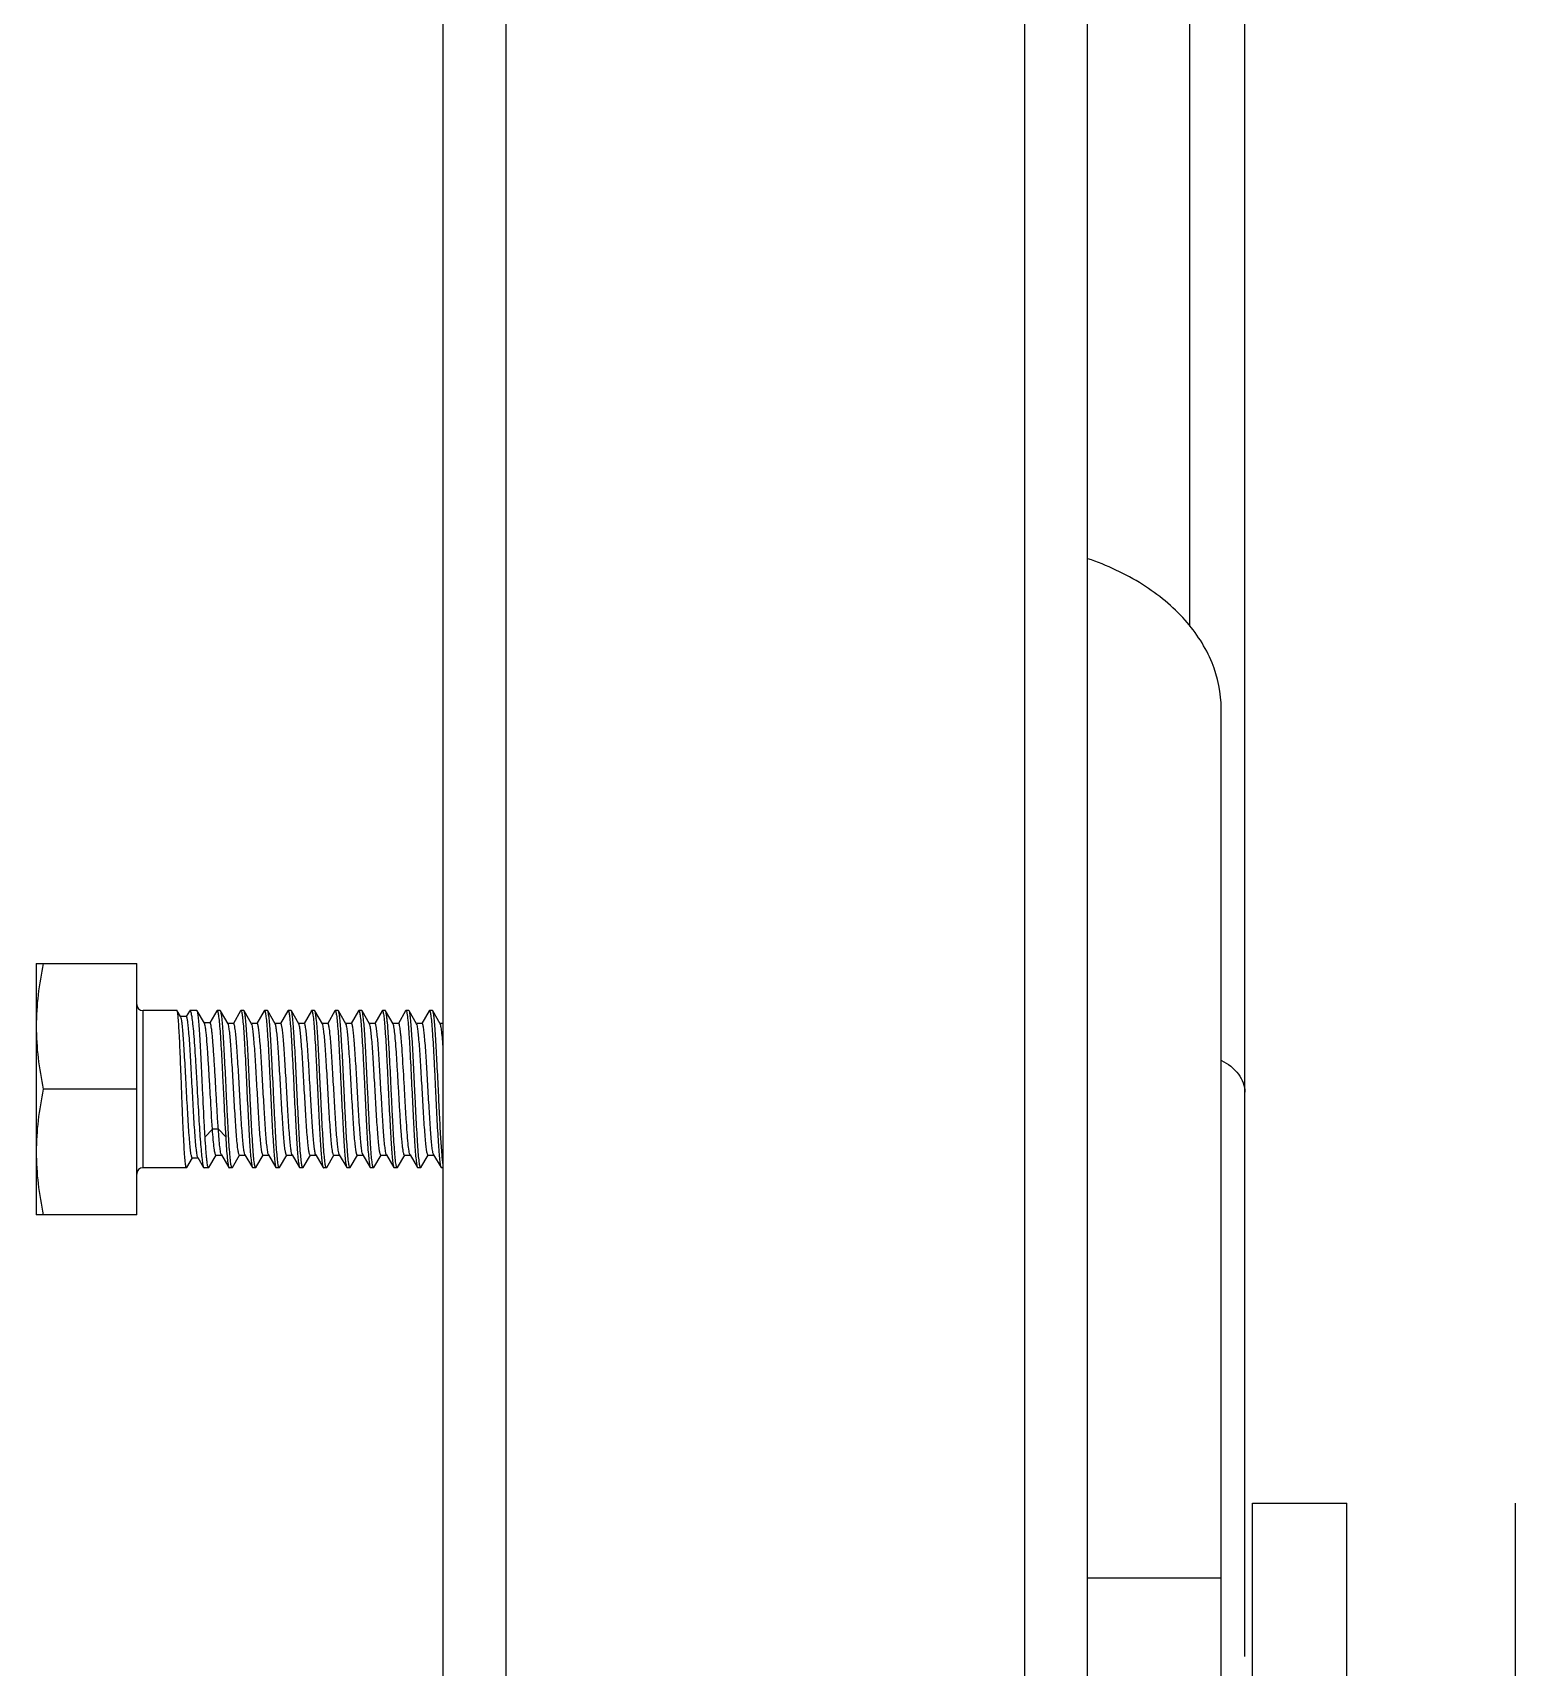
# Model space of a CAD drawing. Extents: x 27938 to 1507990, y 110129 to 923079.
# Drawn here: x 457984 to 458824, y 365994 to 366920 of the extents above; entities that cross this region are included whole.
import ezdxf

# ---------------------------------------------------------------- set-up
doc = ezdxf.new("R2010")
doc.units = 0
doc.header["$LTSCALE"] = 1000
doc.header["$MEASUREMENT"] = 0

msp = doc.modelspace()

# ---------------------------------------------------------------- linework, layer by layer
at = {"linetype": 'Continuous'}
for p, q in [((458670.63, 366000.39), (458670.63, 369014.05)), ((458639.48, 366583.55), (458639.48, 368882.52)), ((458216.85, 365738.85), (458216.85, 368698.45)), ((458252.44, 365738.85), (458252.44, 368698.45)), ((458546.06, 365738.85), (458546.06, 368698.45)), ((458581.65, 365738.85), (458581.65, 368698.45)), ((458657.28, 365516.41), (458657.28, 366536.96)), ((457986.41, 366392.8), (458043.35, 366392.8)), ((457986.41, 366392.8), (457986.41, 366250.44)), ((458043.35, 366250.44), (458043.35, 366392.8)), ((458066.15, 366366.1), (458046.91, 366366.1)), ((458046.91, 366277.13), (458046.91, 366366.1)), ((458066.25, 366366.02), (458066.15, 366366.1)), ((458068.15, 366362.74), (458066.25, 366366.02)), ((458073.12, 366365.86), (458071.32, 366362.78)), ((458073.12, 366365.86), (458073.39, 366366.1)), ((458077.42, 366366.1), (458073.39, 366366.1)), ((458077.58, 366365.97), (458077.42, 366366.1)), ((458081.65, 366358.97), (458077.58, 366365.97)), ((458088.61, 366365.93), (458084.67, 366359.15)), ((458088.61, 366365.93), (458088.81, 366366.1)), ((458090.62, 366366.1), (458088.81, 366366.1)), ((458090.8, 366365.95), (458090.62, 366366.1)), ((458095.01, 366358.72), (458090.8, 366365.95)), ((458102.12, 366365.95), (458098.03, 366358.9)), ((458102.12, 366365.95), (458102.3, 366366.1)), ((458103.97, 366366.1), (458102.3, 366366.1)), ((458104.14, 366365.95), (458103.97, 366366.1)), ((458108.35, 366358.72), (458104.14, 366365.95)), ((458115.47, 366365.95), (458111.38, 366358.9)), ((458115.47, 366365.95), (458115.64, 366366.1)), ((458117.32, 366366.1), (458115.64, 366366.1)), ((458117.49, 366365.95), (458117.32, 366366.1)), ((458121.7, 366358.72), (458117.49, 366365.95)), ((458128.81, 366365.95), (458124.72, 366358.9)), ((458128.81, 366365.95), (458128.99, 366366.1)), ((458130.66, 366366.1), (458128.99, 366366.1)), ((458130.84, 366365.95), (458130.66, 366366.1)), ((458135.05, 366358.72), (458130.84, 366365.95)), ((458142.16, 366365.95), (458138.07, 366358.9)), ((458142.16, 366365.95), (458142.34, 366366.1)), ((458144.01, 366366.1), (458142.34, 366366.1)), ((458144.18, 366365.95), (458144.01, 366366.1)), ((458148.39, 366358.72), (458144.18, 366365.95)), ((458155.51, 366365.95), (458151.42, 366358.9)), ((458155.51, 366365.95), (458155.68, 366366.1)), ((458157.35, 366366.1), (458155.68, 366366.1)), ((458157.53, 366365.95), (458157.35, 366366.1)), ((458161.74, 366358.72), (458157.53, 366365.95)), ((458168.85, 366365.95), (458164.76, 366358.9)), ((458168.85, 366365.95), (458169.03, 366366.1)), ((458170.7, 366366.1), (458169.03, 366366.1)), ((458170.87, 366365.95), (458170.7, 366366.1)), ((458175.09, 366358.72), (458170.87, 366365.95)), ((458182.2, 366365.95), (458178.11, 366358.9)), ((458182.2, 366365.95), (458182.38, 366366.1)), ((458184.05, 366366.1), (458182.37, 366366.1)), ((458184.22, 366365.95), (458184.05, 366366.1)), ((458188.43, 366358.72), (458184.22, 366365.95)), ((458195.55, 366365.95), (458191.46, 366358.9)), ((458195.55, 366365.95), (458195.72, 366366.1)), ((458197.39, 366366.1), (458195.72, 366366.1)), ((458197.57, 366365.95), (458197.39, 366366.1)), ((458201.78, 366358.72), (458197.57, 366365.95)), ((458208.89, 366365.95), (458204.8, 366358.9)), ((458208.89, 366365.95), (458209.07, 366366.1)), ((458210.74, 366366.1), (458209.07, 366366.1)), ((458210.91, 366365.95), (458210.74, 366366.1)), ((458215.12, 366358.72), (458210.91, 366365.95)), ((458071.4, 366362.74), (458068.15, 366362.74)), ((458068.25, 366362.57), (458068.15, 366362.74)), ((458084.78, 366359.15), (458081.54, 366359.15)), ((458098.14, 366358.9), (458094.9, 366358.9)), ((458111.48, 366358.9), (458108.25, 366358.9)), ((458124.83, 366358.9), (458121.6, 366358.9)), ((458138.18, 366358.9), (458134.94, 366358.9)), ((458151.52, 366358.9), (458148.29, 366358.9)), ((458164.87, 366358.9), (458161.64, 366358.9)), ((458178.21, 366358.9), (458174.98, 366358.9)), ((458191.56, 366358.9), (458188.33, 366358.9)), ((458204.91, 366358.9), (458201.67, 366358.9)), ((458216.85, 366358.9), (458215.02, 366358.9)), ((458043.35, 366321.62), (457990.42, 366321.62)), ((458134.11, 366319.2), (458134, 366321.62)), ((458145.67, 366321.62), (458145.79, 366319.2)), ((458086.17, 366299.05), (458081.99, 366294.68)), ((458089.51, 366299.05), (458086.17, 366299.05)), ((458093.67, 366294.68), (458089.51, 366299.05)), ((458071.59, 366277.24), (458074.85, 366282.85)), ((458074.75, 366282.85), (458077.99, 366282.85)), ((458077.89, 366283.02), (458081.19, 366277.33)), ((458084.12, 366277.28), (458088.23, 366284.33)), ((458088.13, 366284.33), (458091.36, 366284.33)), ((458091.25, 366284.51), (458095.45, 366277.28)), ((458097.47, 366277.28), (458101.58, 366284.33)), ((458101.47, 366284.33), (458104.71, 366284.33)), ((458104.6, 366284.51), (458104.52, 366284.68)), ((458104.6, 366284.51), (458108.8, 366277.28)), ((458110.82, 366277.28), (458114.92, 366284.33)), ((458114.82, 366284.33), (458118.05, 366284.33)), ((458117.95, 366284.51), (458117.86, 366284.69)), ((458117.95, 366284.51), (458122.14, 366277.28)), ((458124.16, 366277.28), (458128.27, 366284.33)), ((458128.17, 366284.33), (458131.4, 366284.33)), ((458131.29, 366284.51), (458131.2, 366284.7)), ((458131.29, 366284.51), (458135.49, 366277.28)), ((458137.51, 366277.28), (458141.62, 366284.33)), ((458141.51, 366284.33), (458144.74, 366284.33)), ((458144.64, 366284.51), (458148.83, 366277.28)), ((458150.86, 366277.28), (458154.96, 366284.33)), ((458154.86, 366284.33), (458158.09, 366284.33)), ((458157.99, 366284.51), (458157.89, 366284.72)), ((458157.99, 366284.51), (458162.18, 366277.28)), ((458164.2, 366277.28), (458168.31, 366284.33)), ((458168.2, 366284.33), (458171.44, 366284.33)), ((458171.33, 366284.51), (458171.23, 366284.73)), ((458171.33, 366284.51), (458175.53, 366277.28)), ((458177.55, 366277.28), (458181.65, 366284.33)), ((458181.55, 366284.33), (458184.78, 366284.33)), ((458184.68, 366284.51), (458184.57, 366284.74)), ((458184.68, 366284.51), (458188.87, 366277.28)), ((458190.89, 366277.28), (458195, 366284.33)), ((458194.9, 366284.33), (458198.13, 366284.33)), ((458198.02, 366284.51), (458202.22, 366277.28)), ((458204.24, 366277.28), (458208.35, 366284.33)), ((458208.24, 366284.33), (458211.48, 366284.33)), ((458211.37, 366284.51), (458211.26, 366284.76)), ((458211.37, 366284.51), (458215.57, 366277.28)), ((458071.46, 366277.13), (458046.91, 366277.13)), ((458071.59, 366277.24), (458071.46, 366277.13)), ((458081.19, 366277.33), (458081.42, 366277.13)), ((458083.95, 366277.13), (458081.42, 366277.13)), ((458084.12, 366277.28), (458083.95, 366277.13)), ((458097.3, 366277.13), (458095.62, 366277.13)), ((458097.47, 366277.28), (458097.3, 366277.13)), ((458108.8, 366277.28), (458108.97, 366277.13)), ((458110.64, 366277.13), (458108.97, 366277.13)), ((458110.82, 366277.28), (458110.64, 366277.13)), ((458122.14, 366277.28), (458122.32, 366277.13)), ((458123.99, 366277.13), (458122.32, 366277.13)), ((458124.16, 366277.28), (458123.99, 366277.13)), ((458135.49, 366277.28), (458135.66, 366277.13)), ((458137.33, 366277.13), (458135.66, 366277.13)), ((458137.51, 366277.28), (458137.34, 366277.13)), ((458150.68, 366277.13), (458149.01, 366277.13)), ((458150.86, 366277.28), (458150.68, 366277.13)), ((458162.18, 366277.28), (458162.36, 366277.13)), ((458164.03, 366277.13), (458162.36, 366277.13)), ((458164.2, 366277.28), (458164.03, 366277.13)), ((458175.53, 366277.28), (458175.7, 366277.13)), ((458177.37, 366277.13), (458175.7, 366277.13)), ((458177.55, 366277.28), (458177.37, 366277.13)), ((458188.87, 366277.28), (458189.05, 366277.13)), ((458190.72, 366277.13), (458189.05, 366277.13)), ((458190.89, 366277.28), (458190.72, 366277.13)), ((458202.22, 366277.28), (458202.39, 366277.13)), ((458204.07, 366277.13), (458202.39, 366277.13)), ((458204.24, 366277.28), (458204.07, 366277.13)), ((458215.57, 366277.28), (458215.74, 366277.13)), ((458216.85, 366277.13), (458215.74, 366277.13)), ((458043.35, 366250.44), (457986.41, 366250.44)), ((458675.07, 365552.93), (458675.07, 366087.21)), ((458675.07, 366087.21), (458728.46, 366087.21)), ((458728.46, 365552.93), (458728.46, 366087.21)), ((458823.77, 366087.21), (458823.77, 365552.88)), ((458581.65, 366044.98), (458657.28, 366044.98))]:
    msp.add_line(p, q, dxfattribs=at)
msp.add_circle((456557.47, 365356.26), 1451.62, dxfattribs=at)
for centre, radius, start, end in [((456557.47, 365356.26), 1505.01, 6.82415, 173.17585), ((458046.91, 366369.66), 3.56, 180, 270), ((458046.91, 366273.57), 3.56, 90, 180)]:
    msp.add_arc(centre, radius, start, end, dxfattribs=at)
for points, knots in [([(458657.28, 366536.96), (458657.28, 366545.84), (458653.44, 366564.39), (458637.31, 366588.95), (458612.66, 366609.03), (458592.56, 366618.3), (458581.74, 366621.98)], [0, 0, 0, 0, 0.220446, 0.45627, 0.716078, 1, 1, 1, 1]), ([(458068.72, 366321.62), (458068.51, 366327.08), (458068.22, 366335.03), (458067.79, 366345.19), (458067.49, 366351.74), (458067.18, 366357.2), (458066.94, 366361.44), (458066.58, 366364.19), (458066.47, 366365.63), (458066.25, 366366.02)], [0, 0, 0, 0, 0.36864, 0.53657, 0.68548, 0.810114, 0.906077, 0.97003, 1, 1, 1, 1]), ([(458073.39, 366366.1), (458073.51, 366366.1), (458073.76, 366365.77), (458074.1, 366364.68), (458074.55, 366362.18), (458075.02, 366358.15), (458075.52, 366352.67), (458076.01, 366346.02), (458076.51, 366338.42), (458077, 366330.18), (458077.33, 366324.51), (458077.49, 366321.62)], [0, 0, 0, 0, 0.007547, 0.022985, 0.080637, 0.173055, 0.296975, 0.447746, 0.61965, 0.806111, 1, 1, 1, 1]), ([(458080.63, 366321.62), (458080.37, 366327.02), (458080.01, 366334.9), (458079.49, 366344.97), (458079.12, 366351.49), (458078.74, 366356.95), (458078.41, 366361.22), (458078.01, 366364.05), (458077.82, 366365.55), (458077.58, 366365.97)], [0, 0, 0, 0, 0.365079, 0.53175, 0.679987, 0.804667, 0.901508, 0.967249, 1, 1, 1, 1]), ([(458088.81, 366366.1), (458088.91, 366366.1), (458089.12, 366365.75), (458089.28, 366365.14), (458089.51, 366364.05), (458089.81, 366361.85), (458090.19, 366358.14), (458090.6, 366352.68), (458091.02, 366346.02), (458091.44, 366338.42), (458091.86, 366330.18), (458092.13, 366324.51), (458092.28, 366321.62)], [0, 0, 0, 0, 0.006868, 0.022, 0.046199, 0.079427, 0.17181, 0.295831, 0.44681, 0.618994, 0.805771, 1, 1, 1, 1]), ([(458093.96, 366321.62), (458093.7, 366327.01), (458093.33, 366334.86), (458092.8, 366344.91), (458092.41, 366351.41), (458092.02, 366356.87), (458091.68, 366361.15), (458091.26, 366364.01), (458091.05, 366365.52), (458090.8, 366365.95)], [0, 0, 0, 0, 0.364025, 0.530311, 0.678341, 0.803035, 0.90014, 0.966414, 1, 1, 1, 1]), ([(458102.3, 366366.1), (458102.4, 366366.1), (458102.59, 366365.74), (458102.75, 366365.14), (458102.96, 366364.04), (458103.25, 366361.85), (458103.61, 366358.13), (458104.01, 366352.67), (458104.41, 366346.01), (458104.82, 366338.42), (458105.23, 366330.18), (458105.5, 366324.51), (458105.63, 366321.62)], [0, 0, 0, 0, 0.006693, 0.021771, 0.045952, 0.079179, 0.171588, 0.295652, 0.446676, 0.6189, 0.805722, 1, 1, 1, 1]), ([(458107.31, 366321.62), (458107.05, 366327.01), (458106.67, 366334.86), (458106.14, 366344.91), (458105.76, 366351.41), (458105.37, 366356.87), (458105.02, 366361.15), (458104.61, 366364.01), (458104.39, 366365.52), (458104.14, 366365.95)], [0, 0, 0, 0, 0.364027, 0.530312, 0.678339, 0.803032, 0.900139, 0.966415, 1, 1, 1, 1]), ([(458115.64, 366366.1), (458115.74, 366366.1), (458115.94, 366365.74), (458116.09, 366365.14), (458116.31, 366364.04), (458116.6, 366361.85), (458116.95, 366358.13), (458117.35, 366352.67), (458117.76, 366346.01), (458118.16, 366338.42), (458118.57, 366330.18), (458118.84, 366324.51), (458118.98, 366321.62)], [0, 0, 0, 0, 0.006696, 0.021778, 0.045963, 0.079194, 0.171608, 0.295673, 0.446692, 0.618909, 0.805729, 1, 1, 1, 1]), ([(458120.65, 366321.62), (458120.39, 366327.01), (458120.02, 366334.86), (458119.49, 366344.91), (458119.11, 366351.41), (458118.71, 366356.87), (458118.37, 366361.15), (458117.96, 366364.01), (458117.74, 366365.52), (458117.49, 366365.95)], [0, 0, 0, 0, 0.364034, 0.530325, 0.678352, 0.803041, 0.900142, 0.966414, 1, 1, 1, 1]), ([(458128.99, 366366.1), (458129.09, 366366.1), (458129.29, 366365.74), (458129.44, 366365.14), (458129.65, 366364.05), (458129.94, 366361.85), (458130.3, 366358.13), (458130.7, 366352.67), (458131.1, 366346.02), (458131.51, 366338.42), (458131.92, 366330.18), (458132.19, 366324.51), (458132.33, 366321.62)], [0, 0, 0, 0, 0.006683, 0.021751, 0.045922, 0.07914, 0.171535, 0.295594, 0.446618, 0.618857, 0.805703, 1, 1, 1, 1]), ([(458134, 366321.62), (458133.74, 366327.01), (458133.37, 366334.86), (458132.83, 366344.91), (458132.45, 366351.41), (458132.06, 366356.87), (458131.72, 366361.15), (458131.3, 366364.01), (458131.09, 366365.52), (458130.84, 366365.95)], [0, 0, 0, 0, 0.364016, 0.530299, 0.678328, 0.803022, 0.900132, 0.966412, 1, 1, 1, 1]), ([(458142.34, 366366.1), (458142.44, 366366.1), (458142.63, 366365.74), (458142.79, 366365.14), (458143, 366364.05), (458143.29, 366361.85), (458143.65, 366358.13), (458144.04, 366352.68), (458144.45, 366346.02), (458144.86, 366338.42), (458145.26, 366330.18), (458145.53, 366324.51), (458145.67, 366321.62)], [0, 0, 0, 0, 0.006671, 0.021725, 0.045886, 0.079098, 0.171491, 0.295553, 0.446588, 0.618835, 0.805687, 1, 1, 1, 1]), ([(458147.34, 366321.62), (458147.09, 366327.01), (458146.71, 366334.86), (458146.18, 366344.91), (458145.8, 366351.41), (458145.41, 366356.87), (458145.06, 366361.15), (458144.65, 366364.01), (458144.43, 366365.52), (458144.18, 366365.95)], [0, 0, 0, 0, 0.364022, 0.530315, 0.678347, 0.803036, 0.900137, 0.966413, 1, 1, 1, 1]), ([(458155.68, 366366.1), (458155.78, 366366.1), (458155.98, 366365.74), (458156.13, 366365.14), (458156.34, 366364.05), (458156.64, 366361.85), (458156.99, 366358.13), (458157.39, 366352.68), (458157.79, 366346.02), (458158.2, 366338.42), (458158.61, 366330.18), (458158.88, 366324.51), (458159.02, 366321.62)], [0, 0, 0, 0, 0.006673, 0.021728, 0.04589, 0.079102, 0.171488, 0.295544, 0.446579, 0.618833, 0.80569, 1, 1, 1, 1]), ([(458160.69, 366321.62), (458160.43, 366327.01), (458160.06, 366334.86), (458159.53, 366344.91), (458159.15, 366351.41), (458158.75, 366356.87), (458158.41, 366361.15), (458158, 366364.01), (458157.78, 366365.52), (458157.53, 366365.95)], [0, 0, 0, 0, 0.364021, 0.530312, 0.678344, 0.803036, 0.900139, 0.966413, 1, 1, 1, 1]), ([(458169.03, 366366.1), (458169.13, 366366.1), (458169.32, 366365.74), (458169.48, 366365.14), (458169.69, 366364.05), (458169.98, 366361.85), (458170.34, 366358.13), (458170.74, 366352.67), (458171.14, 366346.02), (458171.55, 366338.42), (458171.96, 366330.18), (458172.23, 366324.51), (458172.37, 366321.62)], [0, 0, 0, 0, 0.006683, 0.021749, 0.045921, 0.079139, 0.171536, 0.295597, 0.446627, 0.618868, 0.805705, 1, 1, 1, 1]), ([(458174.04, 366321.62), (458173.78, 366327.01), (458173.41, 366334.86), (458172.87, 366344.91), (458172.49, 366351.41), (458172.1, 366356.87), (458171.75, 366361.15), (458171.34, 366364.01), (458171.13, 366365.52), (458170.87, 366365.95)], [0, 0, 0, 0, 0.364024, 0.530311, 0.678341, 0.803035, 0.90014, 0.966414, 1, 1, 1, 1]), ([(458182.38, 366366.1), (458182.47, 366366.1), (458182.67, 366365.74), (458182.83, 366365.14), (458183.04, 366364.04), (458183.33, 366361.85), (458183.68, 366358.13), (458184.08, 366352.67), (458184.49, 366346.01), (458184.89, 366338.42), (458185.3, 366330.18), (458185.57, 366324.51), (458185.71, 366321.62)], [0, 0, 0, 0, 0.006692, 0.02177, 0.045951, 0.079177, 0.171585, 0.295649, 0.446674, 0.618898, 0.805721, 1, 1, 1, 1]), ([(458186.23, 366344.54), (458186.08, 366347.31), (458185.78, 366352.27), (458185.37, 366358.06), (458185, 366361.73), (458184.77, 366363.67), (458184.53, 366365.01), (458184.35, 366365.73), (458184.22, 366365.95)], [0, 0, 0, 0, 0.386254, 0.691736, 0.808776, 0.899775, 0.963628, 1, 1, 1, 1]), ([(458195.72, 366366.1), (458195.87, 366366.1), (458196.1, 366365.43), (458196.32, 366364.47), (458196.59, 366362.58), (458196.84, 366360.14), (458197.11, 366357.01), (458197.49, 366351.75), (458197.74, 366347.53), (458197.91, 366344.54)], [0, 0, 0, 0, 0.021095, 0.073096, 0.157182, 0.272316, 0.416719, 0.588047, 1, 1, 1, 1]), ([(458200.73, 366321.62), (458200.47, 366327.01), (458200.1, 366334.86), (458199.57, 366344.91), (458199.18, 366351.41), (458198.79, 366356.87), (458198.45, 366361.15), (458198.03, 366364.01), (458197.82, 366365.52), (458197.57, 366365.95)], [0, 0, 0, 0, 0.364034, 0.530327, 0.678354, 0.803043, 0.900143, 0.966415, 1, 1, 1, 1]), ([(458209.07, 366366.1), (458209.17, 366366.1), (458209.36, 366365.74), (458209.52, 366365.14), (458209.73, 366364.05), (458210.02, 366361.85), (458210.38, 366358.13), (458210.77, 366352.67), (458211.18, 366346.02), (458211.59, 366338.42), (458211.99, 366330.18), (458212.27, 366324.51), (458212.4, 366321.62)], [0, 0, 0, 0, 0.006682, 0.021748, 0.045918, 0.079135, 0.171528, 0.295585, 0.446611, 0.618853, 0.805701, 1, 1, 1, 1]), ([(458214.08, 366321.62), (458213.82, 366327.01), (458213.44, 366334.86), (458212.91, 366344.91), (458212.53, 366351.41), (458212.14, 366356.87), (458211.79, 366361.15), (458211.38, 366364.01), (458211.16, 366365.52), (458210.91, 366365.95)], [0, 0, 0, 0, 0.364017, 0.530302, 0.678331, 0.803024, 0.900132, 0.966412, 1, 1, 1, 1]), ([(458074.75, 366282.85), (458074.66, 366282.85), (458074.46, 366283.14), (458074.3, 366283.69), (458074.09, 366284.63), (458073.8, 366286.54), (458073.45, 366289.76), (458073.05, 366294.49), (458072.65, 366300.26), (458072.25, 366306.85), (458071.85, 366314), (458071.32, 366323.91), (458070.8, 366333.69), (458070.26, 366342.98), (458069.87, 366349.01), (458069.48, 366354.08), (458069.12, 366358.06), (458068.72, 366360.74), (458068.49, 366362.16), (458068.25, 366362.57)], [0, 0, 0, 0, 0.003488, 0.010904, 0.022688, 0.038824, 0.083607, 0.143647, 0.216697, 0.300025, 0.390537, 0.484902, 0.671459, 0.756962, 0.833182, 0.897479, 0.947675, 0.982144, 1, 1, 1, 1]), ([(458077.89, 366283.02), (458077.63, 366283.46), (458077.39, 366284.95), (458076.97, 366287.76), (458076.6, 366291.91), (458076.19, 366297.16), (458075.8, 366303.35), (458075.25, 366312.78), (458074.73, 366322.61), (458074.2, 366332.5), (458073.8, 366339.55), (458073.41, 366345.99), (458073.02, 366351.58), (458072.63, 366356.16), (458072.28, 366359.5), (458071.93, 366361.57), (458071.67, 366362.46), (458071.48, 366362.74), (458071.4, 366362.74)], [0, 0, 0, 0, 0.018844, 0.055045, 0.107437, 0.174076, 0.252464, 0.339678, 0.527511, 0.621285, 0.710453, 0.791854, 0.862644, 0.920393, 0.963178, 0.989688, 0.996707, 1, 1, 1, 1]), ([(458086.17, 366299.05), (458085.74, 366305.12), (458085.19, 366314.5), (458084.48, 366327.05), (458083.94, 366336.36), (458083.4, 366344.63), (458082.93, 366350.62), (458082.53, 366354.46), (458082.26, 366356.52), (458081.99, 366357.95), (458081.79, 366358.72), (458081.65, 366358.97)], [0, 0, 0, 0, 0.303539, 0.468638, 0.62733, 0.768529, 0.882427, 0.926602, 0.961222, 0.985757, 1, 1, 1, 1]), ([(458089.51, 366299.05), (458089.29, 366302.06), (458088.88, 366308.44), (458088.32, 366318.27), (458087.75, 366328.36), (458087.18, 366337.94), (458086.69, 366345.27), (458086.28, 366350.32), (458085.99, 366353.34), (458085.71, 366355.72), (458085.42, 366357.55), (458085.19, 366358.51), (458084.93, 366359.15), (458084.78, 366359.15)], [0, 0, 0, 0, 0.15003, 0.317321, 0.489066, 0.652114, 0.794019, 0.853588, 0.904016, 0.944371, 0.97394, 0.992316, 1, 1, 1, 1]), ([(458101.47, 366284.33), (458101.39, 366284.33), (458101.19, 366284.6), (458100.93, 366285.45), (458100.57, 366287.42), (458100.21, 366290.61), (458099.82, 366294.94), (458099.43, 366300.22), (458099.03, 366306.28), (458098.64, 366312.89), (458098.11, 366322.11), (458097.59, 366331.25), (458097.05, 366339.97), (458096.66, 366345.68), (458096.26, 366350.52), (458095.9, 366354.33), (458095.49, 366356.93), (458095.25, 366358.31), (458095.01, 366358.72)], [0, 0, 0, 0, 0.003515, 0.010772, 0.037949, 0.081609, 0.140308, 0.211978, 0.294061, 0.383612, 0.477415, 0.664253, 0.750571, 0.827952, 0.893624, 0.945254, 0.981055, 1, 1, 1, 1]), ([(458104.52, 366284.68), (458104.31, 366285.19), (458104.04, 366286.69), (458103.65, 366289.5), (458103.28, 366293.44), (458102.72, 366300.51), (458102.08, 366310.87), (458101.46, 366321.86), (458100.94, 366330.96), (458100.55, 366337.45), (458100.16, 366343.38), (458099.77, 366348.55), (458099.39, 366352.78), (458099.03, 366355.89), (458098.68, 366357.8), (458098.42, 366358.64), (458098.22, 366358.9), (458098.14, 366358.9)], [0, 0, 0, 0, 0.022098, 0.060554, 0.114206, 0.18123, 0.34569, 0.53115, 0.623722, 0.711849, 0.792446, 0.862698, 0.92016, 0.962863, 0.989437, 0.99654, 1, 1, 1, 1]), ([(458114.82, 366284.33), (458114.73, 366284.33), (458114.54, 366284.6), (458114.27, 366285.45), (458113.92, 366287.42), (458113.55, 366290.61), (458113.16, 366294.94), (458112.77, 366300.22), (458112.38, 366306.28), (458111.98, 366312.89), (458111.45, 366322.11), (458110.94, 366331.25), (458110.4, 366339.97), (458110, 366345.68), (458109.61, 366350.52), (458109.24, 366354.33), (458108.84, 366356.93), (458108.59, 366358.31), (458108.35, 366358.72)], [0, 0, 0, 0, 0.003515, 0.010772, 0.037949, 0.081609, 0.140308, 0.211978, 0.294061, 0.383612, 0.477415, 0.664253, 0.750571, 0.827952, 0.893624, 0.945254, 0.981055, 1, 1, 1, 1]), ([(458117.86, 366284.69), (458117.65, 366285.21), (458117.38, 366286.71), (458117, 366289.52), (458116.63, 366293.48), (458116.07, 366300.55), (458115.43, 366310.91), (458114.81, 366321.89), (458114.28, 366330.98), (458113.89, 366337.47), (458113.5, 366343.4), (458113.12, 366348.56), (458112.73, 366352.79), (458112.37, 366355.89), (458112.02, 366357.81), (458111.76, 366358.64), (458111.57, 366358.9), (458111.48, 366358.9)], [0, 0, 0, 0, 0.022237, 0.060809, 0.11455, 0.181633, 0.346125, 0.531524, 0.624042, 0.712107, 0.792639, 0.862829, 0.920237, 0.962898, 0.989446, 0.996542, 1, 1, 1, 1]), ([(458128.17, 366284.33), (458128.08, 366284.33), (458127.88, 366284.6), (458127.62, 366285.45), (458127.26, 366287.42), (458126.9, 366290.61), (458126.51, 366294.94), (458126.12, 366300.22), (458125.72, 366306.28), (458125.33, 366312.89), (458124.8, 366322.11), (458124.28, 366331.25), (458123.74, 366339.97), (458123.35, 366345.68), (458122.95, 366350.52), (458122.59, 366354.33), (458122.19, 366356.93), (458121.94, 366358.31), (458121.7, 366358.72)], [0, 0, 0, 0, 0.003515, 0.010772, 0.037949, 0.081609, 0.140308, 0.211978, 0.294061, 0.383612, 0.477416, 0.664253, 0.750571, 0.827952, 0.893624, 0.945254, 0.981055, 1, 1, 1, 1]), ([(458131.2, 366284.7), (458130.99, 366285.22), (458130.72, 366286.73), (458130.34, 366289.55), (458129.97, 366293.51), (458129.41, 366300.59), (458128.77, 366310.94), (458128.15, 366321.93), (458127.63, 366331.01), (458127.24, 366337.49), (458126.85, 366343.41), (458126.46, 366348.57), (458126.08, 366352.79), (458125.72, 366355.89), (458125.37, 366357.81), (458125.11, 366358.64), (458124.92, 366358.9), (458124.83, 366358.9)], [0, 0, 0, 0, 0.022376, 0.061065, 0.114893, 0.182035, 0.346559, 0.531898, 0.624361, 0.712364, 0.792832, 0.86296, 0.920314, 0.962934, 0.989455, 0.996544, 1, 1, 1, 1]), ([(458138.29, 366319.59), (458138.02, 366324.26), (458137.64, 366331.09), (458137.1, 366339.86), (458136.7, 366345.6), (458136.3, 366350.47), (458135.94, 366354.3), (458135.53, 366356.92), (458135.29, 366358.31), (458135.05, 366358.72)], [0, 0, 0, 0, 0.357179, 0.522363, 0.670515, 0.796289, 0.895183, 0.963748, 1, 1, 1, 1]), ([(458141.63, 366319.59), (458141.48, 366322.11), (458141.2, 366327.06), (458140.78, 366334.29), (458140.36, 366340.99), (458139.94, 366346.9), (458139.53, 366351.77), (458139.16, 366355.09), (458138.86, 366357.06), (458138.64, 366358.03), (458138.48, 366358.59), (458138.27, 366358.9), (458138.18, 366358.9)], [0, 0, 0, 0, 0.191103, 0.376469, 0.548513, 0.700189, 0.825314, 0.918839, 0.952565, 0.977198, 0.992701, 1, 1, 1, 1]), ([(458154.86, 366284.33), (458154.77, 366284.33), (458154.58, 366284.6), (458154.31, 366285.45), (458153.96, 366287.42), (458153.59, 366290.61), (458153.2, 366294.94), (458152.81, 366300.22), (458152.42, 366306.28), (458152.02, 366312.89), (458151.49, 366322.11), (458150.98, 366331.25), (458150.43, 366339.97), (458150.04, 366345.68), (458149.65, 366350.52), (458149.28, 366354.33), (458148.88, 366356.93), (458148.63, 366358.31), (458148.39, 366358.72)], [0, 0, 0, 0, 0.003516, 0.010772, 0.037949, 0.081609, 0.140308, 0.211978, 0.294061, 0.383612, 0.477416, 0.664254, 0.750571, 0.827952, 0.893624, 0.945254, 0.981055, 1, 1, 1, 1]), ([(458157.89, 366284.72), (458157.68, 366285.24), (458157.41, 366286.77), (458157.03, 366289.61), (458156.66, 366293.58), (458156.1, 366300.66), (458155.46, 366311.02), (458154.84, 366321.99), (458154.32, 366331.07), (458153.93, 366337.53), (458153.54, 366343.45), (458153.15, 366348.59), (458152.77, 366352.81), (458152.41, 366355.9), (458152.06, 366357.81), (458151.8, 366358.64), (458151.61, 366358.9), (458151.52, 366358.9)], [0, 0, 0, 0, 0.022654, 0.061574, 0.115578, 0.182837, 0.347426, 0.532643, 0.624999, 0.712877, 0.793216, 0.863221, 0.920468, 0.963004, 0.989473, 0.996549, 1, 1, 1, 1]), ([(458168.2, 366284.33), (458168.12, 366284.33), (458167.92, 366284.6), (458167.66, 366285.45), (458167.3, 366287.42), (458166.94, 366290.61), (458166.55, 366294.94), (458166.16, 366300.22), (458165.76, 366306.28), (458165.37, 366312.89), (458164.84, 366322.11), (458164.32, 366331.25), (458163.78, 366339.97), (458163.39, 366345.68), (458162.99, 366350.52), (458162.63, 366354.33), (458162.22, 366356.93), (458161.98, 366358.31), (458161.74, 366358.72)], [0, 0, 0, 0, 0.003516, 0.010771, 0.037949, 0.081609, 0.140308, 0.211978, 0.294061, 0.383613, 0.477416, 0.664254, 0.750571, 0.827952, 0.893624, 0.945254, 0.981055, 1, 1, 1, 1]), ([(458171.23, 366284.73), (458171.02, 366285.26), (458170.75, 366286.79), (458170.37, 366289.63), (458170, 366293.61), (458169.44, 366300.7), (458168.8, 366311.05), (458168.18, 366322.03), (458167.66, 366331.09), (458167.27, 366337.56), (458166.88, 366343.46), (458166.5, 366348.6), (458166.11, 366352.81), (458165.75, 366355.9), (458165.41, 366357.81), (458165.15, 366358.64), (458164.95, 366358.9), (458164.87, 366358.9)], [0, 0, 0, 0, 0.022792, 0.061828, 0.11592, 0.183237, 0.347858, 0.533014, 0.625317, 0.713133, 0.793408, 0.863351, 0.920544, 0.963039, 0.989482, 0.996551, 1, 1, 1, 1]), ([(458181.55, 366284.33), (458181.46, 366284.33), (458181.27, 366284.6), (458181, 366285.45), (458180.65, 366287.42), (458180.29, 366290.61), (458179.89, 366294.94), (458179.5, 366300.22), (458179.11, 366306.28), (458178.71, 366312.89), (458178.18, 366322.11), (458177.67, 366331.25), (458177.13, 366339.97), (458176.74, 366345.68), (458176.34, 366350.52), (458175.97, 366354.33), (458175.57, 366356.93), (458175.32, 366358.31), (458175.09, 366358.72)], [0, 0, 0, 0, 0.003516, 0.010771, 0.037949, 0.081609, 0.140308, 0.211978, 0.294061, 0.383613, 0.477416, 0.664254, 0.750571, 0.827952, 0.893624, 0.945254, 0.981055, 1, 1, 1, 1]), ([(458184.57, 366284.74), (458184.37, 366285.27), (458184.1, 366286.81), (458183.71, 366289.66), (458183.34, 366293.64), (458182.79, 366300.74), (458182.15, 366311.09), (458181.53, 366322.06), (458181.01, 366331.12), (458180.62, 366337.58), (458180.23, 366343.48), (458179.84, 366348.61), (458179.46, 366352.82), (458179.1, 366355.91), (458178.75, 366357.81), (458178.49, 366358.64), (458178.3, 366358.9), (458178.21, 366358.9)], [0, 0, 0, 0, 0.022931, 0.062083, 0.116262, 0.183637, 0.34829, 0.533386, 0.625634, 0.713389, 0.793599, 0.863481, 0.920621, 0.963074, 0.989491, 0.996553, 1, 1, 1, 1]), ([(458190.41, 366340.83), (458190.26, 366343.11), (458189.97, 366347.22), (458189.5, 366352.57), (458189.1, 366356.03), (458188.73, 366357.89), (458188.55, 366358.51), (458188.43, 366358.72)], [0, 0, 0, 0, 0.381097, 0.684377, 0.893928, 0.960143, 1, 1, 1, 1]), ([(458193.75, 366340.83), (458193.58, 366343.33), (458193.33, 366346.87), (458192.95, 366351.28), (458192.68, 366353.9), (458192.43, 366355.95), (458192.15, 366357.52), (458191.95, 366358.36), (458191.7, 366358.9), (458191.56, 366358.9)], [0, 0, 0, 0, 0.410879, 0.581806, 0.725913, 0.840918, 0.925076, 0.977487, 1, 1, 1, 1]), ([(458208.24, 366284.33), (458208.16, 366284.33), (458207.96, 366284.6), (458207.7, 366285.45), (458207.34, 366287.42), (458206.98, 366290.61), (458206.59, 366294.94), (458206.2, 366300.22), (458205.8, 366306.28), (458205.41, 366312.89), (458204.88, 366322.11), (458204.36, 366331.25), (458203.82, 366339.97), (458203.43, 366345.68), (458203.03, 366350.52), (458202.67, 366354.33), (458202.26, 366356.93), (458202.02, 366358.31), (458201.78, 366358.72)], [0, 0, 0, 0, 0.003516, 0.010771, 0.037949, 0.081609, 0.140308, 0.211978, 0.294061, 0.383613, 0.477416, 0.664254, 0.750571, 0.827952, 0.893624, 0.945254, 0.981055, 1, 1, 1, 1]), ([(458211.26, 366284.76), (458211.05, 366285.3), (458210.78, 366286.84), (458210.4, 366289.72), (458210.03, 366293.71), (458209.48, 366300.81), (458208.84, 366311.16), (458208.22, 366322.12), (458207.7, 366331.18), (458207.31, 366337.62), (458206.92, 366343.51), (458206.53, 366348.64), (458206.15, 366352.83), (458205.79, 366355.91), (458205.44, 366357.81), (458205.18, 366358.65), (458204.99, 366358.9), (458204.91, 366358.9)], [0, 0, 0, 0, 0.023208, 0.06259, 0.116944, 0.184435, 0.349152, 0.534126, 0.626268, 0.713899, 0.79398, 0.86374, 0.920773, 0.963144, 0.989509, 0.996558, 1, 1, 1, 1]), ([(458216.85, 366344.44), (458216.72, 366346.27), (458216.46, 366349.53), (458216.08, 366353.81), (458215.64, 366356.72), (458215.39, 366358.27), (458215.12, 366358.72)], [0, 0, 0, 0, 0.381924, 0.683092, 0.891493, 1, 1, 1, 1]), ([(458187.38, 366321.62), (458187.29, 366323.62), (458186.92, 366331.26), (458186.55, 366338.9), (458186.23, 366344.54)], [0, 0, 0, 0, 0.261816, 1, 1, 1, 1]), ([(458197.91, 366344.54), (458198.01, 366342.76), (458198.41, 366335.12), (458198.78, 366327.47), (458199.06, 366321.62)], [0, 0, 0, 0, 0.233581, 1, 1, 1, 1]), ([(458194.9, 366284.33), (458194.75, 366284.33), (458194.5, 366284.9), (458194.29, 366285.78), (458194.01, 366287.43), (458193.75, 366289.59), (458193.47, 366292.34), (458193.08, 366296.95), (458192.61, 366303.69), (458192.07, 366312.58), (458191.53, 366322.1), (458190.99, 366331.59), (458190.61, 366337.83), (458190.41, 366340.83)], [0, 0, 0, 0, 0.007549, 0.025288, 0.053782, 0.092698, 0.14142, 0.199125, 0.337396, 0.498012, 0.669894, 0.841157, 1, 1, 1, 1]), ([(458198.02, 366284.51), (458197.89, 366284.75), (458197.7, 366285.45), (458197.3, 366287.56), (458196.87, 366291.53), (458196.36, 366297.62), (458195.85, 366305.23), (458195.34, 366313.87), (458194.66, 366325.86), (458194.14, 366334.9), (458193.75, 366340.83)], [0, 0, 0, 0, 0.014139, 0.038106, 0.114569, 0.22512, 0.362916, 0.519336, 0.684562, 1, 1, 1, 1]), ([(458657.37, 366337.93), (458661.11, 366336.08), (458667.64, 366331.32), (458670.63, 366323.49), (458670.63, 366319.91)], [0, 0, 0, 0, 0.538137, 1, 1, 1, 1]), ([(458071.46, 366277.13), (458071.37, 366277.13), (458071.21, 366277.51), (458071.08, 366278.09), (458070.91, 366279.19), (458070.66, 366281.38), (458070.37, 366285.1), (458070.04, 366290.55), (458069.71, 366297.21), (458069.38, 366304.81), (458069.05, 366313.05), (458068.83, 366318.72), (458068.72, 366321.62)], [0, 0, 0, 0, 0.006203, 0.021073, 0.045141, 0.078305, 0.170688, 0.294821, 0.44599, 0.618417, 0.805472, 1, 1, 1, 1]), ([(458077.49, 366321.62), (458077.8, 366316.27), (458078.24, 366308.47), (458078.87, 366298.5), (458079.32, 366292.03), (458079.77, 366286.56), (458080.19, 366282.26), (458080.64, 366279.34), (458080.92, 366277.79), (458081.19, 366277.33)], [0, 0, 0, 0, 0.361155, 0.526427, 0.673911, 0.798642, 0.896457, 0.964179, 1, 1, 1, 1]), ([(458081.99, 366294.68), (458081.87, 366296.71), (458081.37, 366305.69), (458080.95, 366314.67), (458080.63, 366321.62)], [0, 0, 0, 0, 0.22604, 1, 1, 1, 1]), ([(458092.28, 366321.62), (458092.39, 366319.22), (458092.83, 366310.24), (458093.27, 366301.26), (458093.67, 366294.68)], [0, 0, 0, 0, 0.2673, 1, 1, 1, 1]), ([(458097.3, 366277.13), (458097.2, 366277.13), (458097, 366277.49), (458096.85, 366278.09), (458096.63, 366279.19), (458096.34, 366281.38), (458095.99, 366285.1), (458095.59, 366290.56), (458095.18, 366297.22), (458094.78, 366304.81), (458094.37, 366313.05), (458094.1, 366318.72), (458093.96, 366321.62)], [0, 0, 0, 0, 0.006697, 0.021779, 0.045964, 0.079194, 0.171609, 0.295674, 0.446694, 0.618911, 0.805729, 1, 1, 1, 1]), ([(458105.63, 366321.62), (458105.89, 366316.22), (458106.26, 366308.37), (458106.8, 366298.33), (458107.18, 366291.82), (458107.57, 366286.36), (458107.92, 366282.08), (458108.33, 366279.22), (458108.55, 366277.71), (458108.8, 366277.28)], [0, 0, 0, 0, 0.363963, 0.530225, 0.678242, 0.802937, 0.90006, 0.966368, 1, 1, 1, 1]), ([(458110.64, 366277.13), (458110.54, 366277.13), (458110.35, 366277.49), (458110.19, 366278.09), (458109.98, 366279.19), (458109.69, 366281.38), (458109.33, 366285.1), (458108.93, 366290.56), (458108.53, 366297.22), (458108.12, 366304.81), (458107.71, 366313.05), (458107.44, 366318.72), (458107.31, 366321.62)], [0, 0, 0, 0, 0.006689, 0.021764, 0.045941, 0.079165, 0.171569, 0.295632, 0.446659, 0.618889, 0.805716, 1, 1, 1, 1]), ([(458118.98, 366321.62), (458119.24, 366316.22), (458119.61, 366308.37), (458120.14, 366298.33), (458120.53, 366291.82), (458120.92, 366286.36), (458121.26, 366282.08), (458121.67, 366279.22), (458121.89, 366277.71), (458122.14, 366277.28)], [0, 0, 0, 0, 0.363959, 0.530225, 0.678245, 0.80294, 0.900061, 0.966367, 1, 1, 1, 1]), ([(458123.99, 366277.13), (458123.89, 366277.13), (458123.69, 366277.49), (458123.54, 366278.09), (458123.33, 366279.18), (458123.03, 366281.38), (458122.68, 366285.1), (458122.28, 366290.56), (458121.88, 366297.21), (458121.47, 366304.81), (458121.06, 366313.05), (458120.79, 366318.72), (458120.65, 366321.62)], [0, 0, 0, 0, 0.00668, 0.021743, 0.045911, 0.079128, 0.171521, 0.29558, 0.446613, 0.618858, 0.805701, 1, 1, 1, 1]), ([(458132.33, 366321.62), (458132.58, 366316.22), (458132.96, 366308.37), (458133.49, 366298.33), (458133.87, 366291.82), (458134.26, 366286.36), (458134.61, 366282.08), (458135.02, 366279.22), (458135.24, 366277.71), (458135.49, 366277.28)], [0, 0, 0, 0, 0.363957, 0.530226, 0.678247, 0.80294, 0.900059, 0.966367, 1, 1, 1, 1]), ([(458137.34, 366277.13), (458137.24, 366277.13), (458137.05, 366277.46), (458136.9, 366278.02), (458136.7, 366279.04), (458136.41, 366281.09), (458136.07, 366284.57), (458135.69, 366289.69), (458135.29, 366295.96), (458134.9, 366303.15), (458134.51, 366311), (458134.25, 366316.42), (458134.11, 366319.2)], [0, 0, 0, 0, 0.006689, 0.021571, 0.045424, 0.078208, 0.169526, 0.292465, 0.442701, 0.6149, 0.802905, 1, 1, 1, 1]), ([(458141.51, 366284.33), (458141.42, 366284.33), (458141.23, 366284.59), (458140.97, 366285.45), (458140.61, 366287.4), (458140.25, 366290.56), (458139.86, 366294.87), (458139.47, 366300.12), (458138.93, 366308.47), (458138.55, 366315.04), (458138.29, 366319.59)], [0, 0, 0, 0, 0.007368, 0.022553, 0.07941, 0.170757, 0.293599, 0.443643, 0.615565, 1, 1, 1, 1]), ([(458144.64, 366284.51), (458144.42, 366284.88), (458144.19, 366286.11), (458143.81, 366288.43), (458143.47, 366291.81), (458143.1, 366296.11), (458142.74, 366301.21), (458142.23, 366309.12), (458141.87, 366315.32), (458141.63, 366319.59)], [0, 0, 0, 0, 0.036414, 0.10397, 0.201071, 0.324823, 0.471425, 0.636308, 1, 1, 1, 1]), ([(458145.79, 366319.2), (458146.03, 366314.05), (458146.39, 366306.58), (458146.91, 366297.05), (458147.28, 366290.93), (458147.65, 366285.8), (458147.99, 366281.79), (458148.38, 366279.11), (458148.6, 366277.69), (458148.83, 366277.28)], [0, 0, 0, 0, 0.367266, 0.533405, 0.680662, 0.804347, 0.900563, 0.966339, 1, 1, 1, 1]), ([(458150.68, 366277.13), (458150.58, 366277.13), (458150.39, 366277.49), (458150.23, 366278.09), (458150.02, 366279.19), (458149.73, 366281.38), (458149.37, 366285.1), (458148.97, 366290.56), (458148.57, 366297.22), (458148.16, 366304.81), (458147.75, 366313.05), (458147.48, 366318.72), (458147.34, 366321.62)], [0, 0, 0, 0, 0.006689, 0.021763, 0.04594, 0.079164, 0.171568, 0.295631, 0.446657, 0.618886, 0.805714, 1, 1, 1, 1]), ([(458159.02, 366321.62), (458159.28, 366316.22), (458159.65, 366308.37), (458160.18, 366298.33), (458160.56, 366291.82), (458160.96, 366286.36), (458161.3, 366282.08), (458161.71, 366279.22), (458161.93, 366277.71), (458162.18, 366277.28)], [0, 0, 0, 0, 0.363961, 0.530225, 0.678245, 0.802939, 0.90006, 0.966367, 1, 1, 1, 1]), ([(458164.03, 366277.13), (458163.93, 366277.13), (458163.73, 366277.49), (458163.58, 366278.09), (458163.37, 366279.18), (458163.07, 366281.38), (458162.72, 366285.1), (458162.32, 366290.55), (458161.92, 366297.21), (458161.51, 366304.81), (458161.1, 366313.05), (458160.83, 366318.72), (458160.69, 366321.62)], [0, 0, 0, 0, 0.006676, 0.021733, 0.045899, 0.079113, 0.171508, 0.295569, 0.446596, 0.61884, 0.805693, 1, 1, 1, 1]), ([(458172.37, 366321.62), (458172.62, 366316.22), (458173, 366308.37), (458173.53, 366298.33), (458173.91, 366291.82), (458174.3, 366286.36), (458174.65, 366282.08), (458175.06, 366279.22), (458175.28, 366277.71), (458175.53, 366277.28)], [0, 0, 0, 0, 0.363962, 0.530226, 0.678239, 0.802933, 0.900057, 0.966368, 1, 1, 1, 1]), ([(458177.37, 366277.13), (458177.27, 366277.13), (458177.08, 366277.49), (458176.92, 366278.09), (458176.71, 366279.19), (458176.42, 366281.38), (458176.06, 366285.1), (458175.67, 366290.56), (458175.26, 366297.22), (458174.85, 366304.81), (458174.45, 366313.05), (458174.17, 366318.72), (458174.04, 366321.62)], [0, 0, 0, 0, 0.006697, 0.021779, 0.045964, 0.079195, 0.171609, 0.295674, 0.446694, 0.618911, 0.805729, 1, 1, 1, 1]), ([(458185.71, 366321.62), (458185.97, 366316.22), (458186.34, 366308.37), (458186.88, 366298.33), (458187.26, 366291.82), (458187.65, 366286.36), (458187.99, 366282.08), (458188.41, 366279.22), (458188.62, 366277.71), (458188.87, 366277.28)], [0, 0, 0, 0, 0.363963, 0.530225, 0.678242, 0.802937, 0.90006, 0.966368, 1, 1, 1, 1]), ([(458190.72, 366277.13), (458190.62, 366277.13), (458190.42, 366277.49), (458190.27, 366278.09), (458190.06, 366279.18), (458189.77, 366281.38), (458189.41, 366285.1), (458189.01, 366290.56), (458188.61, 366297.22), (458188.2, 366304.81), (458187.79, 366313.05), (458187.52, 366318.72), (458187.38, 366321.62)], [0, 0, 0, 0, 0.006686, 0.021758, 0.045933, 0.079154, 0.171555, 0.295617, 0.446646, 0.618881, 0.805711, 1, 1, 1, 1]), ([(458199.06, 366321.62), (458199.32, 366316.22), (458199.69, 366308.37), (458200.22, 366298.33), (458200.6, 366291.82), (458200.99, 366286.36), (458201.34, 366282.08), (458201.75, 366279.22), (458201.97, 366277.71), (458202.22, 366277.28)], [0, 0, 0, 0, 0.363958, 0.530225, 0.678245, 0.80294, 0.90006, 0.966367, 1, 1, 1, 1]), ([(458204.07, 366277.13), (458203.97, 366277.13), (458203.77, 366277.49), (458203.62, 366278.09), (458203.4, 366279.18), (458203.11, 366281.38), (458202.76, 366285.1), (458202.36, 366290.55), (458201.95, 366297.21), (458201.55, 366304.81), (458201.14, 366313.05), (458200.87, 366318.72), (458200.73, 366321.62)], [0, 0, 0, 0, 0.006677, 0.021736, 0.045902, 0.079117, 0.171507, 0.295565, 0.446598, 0.618848, 0.805696, 1, 1, 1, 1]), ([(458212.4, 366321.62), (458212.66, 366316.22), (458213.03, 366308.37), (458213.57, 366298.33), (458213.95, 366291.82), (458214.34, 366286.36), (458214.69, 366282.08), (458215.1, 366279.22), (458215.32, 366277.71), (458215.57, 366277.28)], [0, 0, 0, 0, 0.363957, 0.530228, 0.678248, 0.80294, 0.900058, 0.966367, 1, 1, 1, 1]), ([(458216.85, 366278.66), (458216.49, 366280.63), (458216.04, 366285.95), (458215.37, 366295.5), (458214.74, 366307.83), (458214.3, 366316.85), (458214.08, 366321.62)], [0, 0, 0, 0, 0.140058, 0.370691, 0.667791, 1, 1, 1, 1]), ([(458088.13, 366284.33), (458088.01, 366284.33), (458087.78, 366284.75), (458087.6, 366285.44), (458087.35, 366286.69), (458087.01, 366289.19), (458086.6, 366293.38), (458086.32, 366296.99), (458086.17, 366299.05)], [0, 0, 0, 0, 0.023235, 0.075178, 0.15823, 0.271917, 0.585415, 1, 1, 1, 1]), ([(458091.25, 366284.51), (458090.99, 366284.97), (458090.73, 366286.55), (458090.29, 366289.5), (458089.9, 366293.86), (458089.64, 366297.18), (458089.51, 366299.05)], [0, 0, 0, 0, 0.108395, 0.316903, 0.618184, 1, 1, 1, 1]), ([(458083.95, 366277.13), (458083.82, 366277.13), (458083.61, 366277.65), (458083.42, 366278.44), (458083.18, 366279.95), (458082.95, 366281.92), (458082.71, 366284.45), (458082.36, 366288.76), (458082.14, 366292.23), (458081.99, 366294.68)], [0, 0, 0, 0, 0.021546, 0.072917, 0.155846, 0.269667, 0.412995, 0.584026, 1, 1, 1, 1]), ([(458093.67, 366294.68), (458093.8, 366292.42), (458094.06, 366288.39), (458094.49, 366283.17), (458094.84, 366279.82), (458095.18, 366278.06), (458095.34, 366277.47), (458095.45, 366277.28)], [0, 0, 0, 0, 0.387446, 0.690986, 0.897716, 0.962073, 1, 1, 1, 1]), ([(458095.45, 366277.28), (458095.47, 366277.24), (458095.52, 366277.17), (458095.59, 366277.13), (458095.62, 366277.13)], [0, 0, 0, 0, 0.600476, 1, 1, 1, 1]), ([(458148.83, 366277.28), (458148.86, 366277.24), (458148.9, 366277.17), (458148.98, 366277.13), (458149.01, 366277.13)], [0, 0, 0, 0, 0.600612, 1, 1, 1, 1])]:
    msp.add_open_spline(points, degree=3, knots=knots, dxfattribs=at)
for points in [[(457990.42, 366392.8), (457987.96, 366381.11), (457986.41, 366369.14), (457986.41, 366357.21)], [(457986.41, 366357.21), (457986.41, 366345.27), (457987.96, 366333.3), (457990.42, 366321.62)], [(457990.42, 366321.62), (457987.96, 366309.93), (457986.41, 366297.96), (457986.41, 366286.03)], [(457986.41, 366286.03), (457986.41, 366274.09), (457987.96, 366262.12), (457990.42, 366250.44)]]:
    msp.add_open_spline(points, degree=3, dxfattribs=at)

doc.saveas('drawing.dxf')
